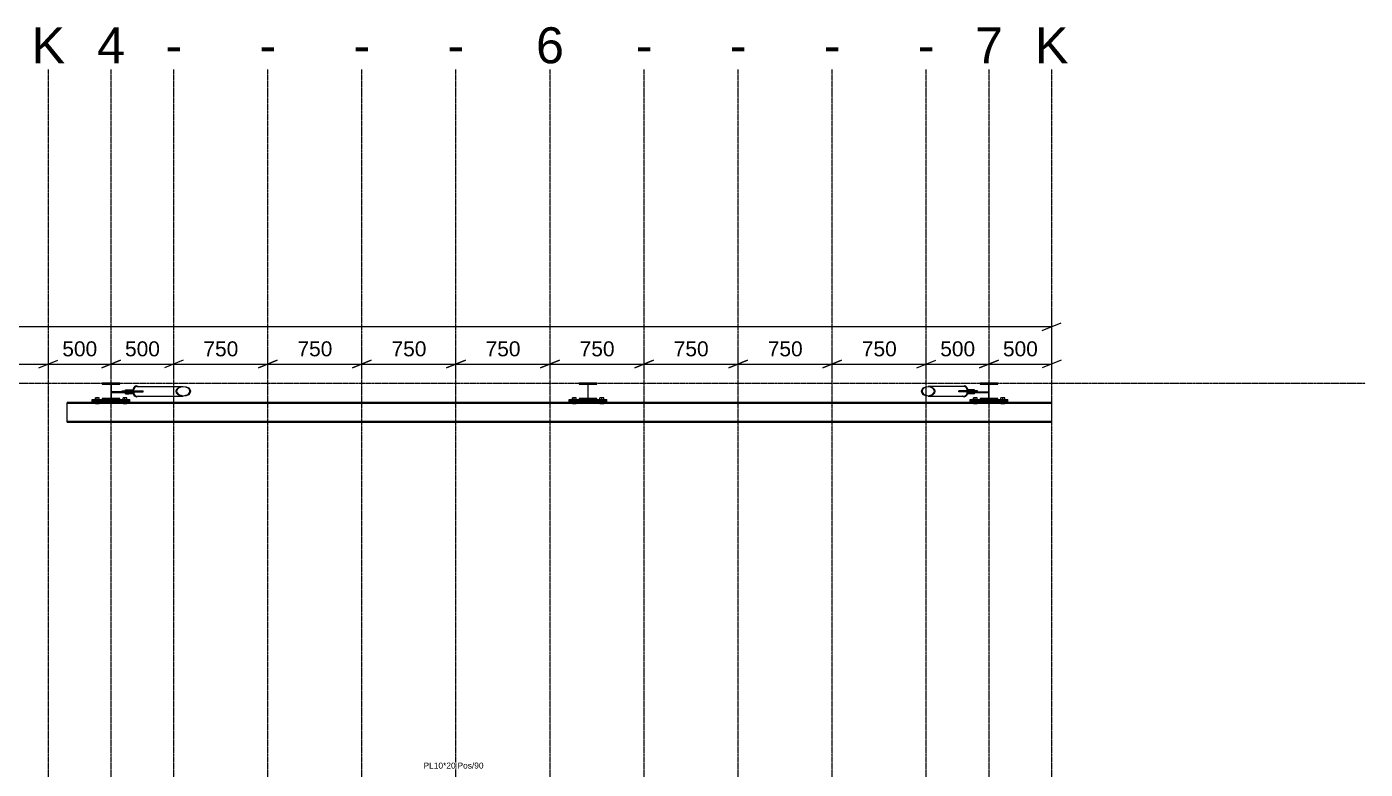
# Model space of a CAD drawing. Header units: millimetres. Extents: x -57554 to 16546, y 2142 to 98430.
# Drawn here: x -20768 to -10096, y 78712 to 84633 of the extents above; entities that cross this region are included whole.
import ezdxf

# ---------------------------------------------------------------- set-up
doc = ezdxf.new("R2010")
doc.units = ezdxf.units.MM
doc.linetypes.add('DXK_LINE_DOT3', pattern=[5.9187, 2.979, -0.9799, 0.9799, -0.9799])
doc.layers.add('S-Z2-A_TEXTUAL_ANNOTATION', color=7, linetype='Continuous')
doc.layers.add('S-Z23-A_DIMENSIONS', color=7, linetype='Continuous')
doc.styles.add('Arial', font='ARIAL.TTF', dxfattribs={"height": 0.2})

msp = doc.modelspace()

# ---------------------------------------------------------------- linework, layer by layer
at = {"color": 1, "linetype": 'DXK_LINE_DOT3'}
for p, q in [((-20596, 71792), (-20596, 84292)), ((-20096, 71792), (-20096, 84292)), ((-19596, 71792), (-19596, 84292)), ((-18846, 71792), (-18846, 84292)), ((-18096, 71792), (-18096, 84292)), ((-17346, 71792), (-17346, 84292)), ((-16596, 71792), (-16596, 84292)), ((-15846, 71792), (-15846, 84292)), ((-15096, 71792), (-15096, 84292)), ((-14346, 71792), (-14346, 84292)), ((-13596, 71792), (-13596, 84292)), ((-13096, 71792), (-13096, 84292)), ((-12596, 71792), (-12596, 84292)), ((-32096, 81792), (-10096, 81792))]:
    msp.add_line(p, q, dxfattribs=at)
at = {"color": 2, "linetype": 'Continuous'}
for p, q in [((-20166, 81792), (-20166, 81784)), ((-20026, 81792), (-20166, 81792)), ((-20166, 81784), (-20099, 81784)), ((-20099, 81784), (-20099, 81668)), ((-20094, 81668), (-20094, 81784)), ((-20094, 81784), (-20026, 81784)), ((-20026, 81784), (-20026, 81792)), ((-19914, 81756), (-19920, 81742)), ((-19918, 81742), (-19912, 81756)), ((-19910, 81753), (-19915, 81741)), ((-19905, 81766), (-19914, 81756)), ((-19912, 81756), (-19903, 81766)), ((-19902, 81761), (-19910, 81753)), ((-19894, 81769), (-19905, 81766)), ((-19903, 81766), (-19892, 81769)), ((-19892, 81764), (-19902, 81761)), ((-19894, 81769), (-19892, 81769)), ((-19892, 81769), (-19881, 81766)), ((-19892, 81764), (-19520, 81764)), ((-19881, 81766), (-19880, 81764)), ((-19574, 81741), (-19561, 81753)), ((-19558, 81751), (-19570, 81739)), ((-19561, 81753), (-19542, 81761)), ((-19541, 81758), (-19558, 81751)), ((-19542, 81761), (-19520, 81764)), ((-19520, 81761), (-19541, 81758)), ((-19520, 81764), (-19498, 81761)), ((-19500, 81758), (-19520, 81761)), ((-19482, 81751), (-19500, 81758)), ((-19498, 81761), (-19479, 81753)), ((-19471, 81739), (-19482, 81751)), ((-19479, 81753), (-19467, 81741)), ((-16363, 81792), (-16363, 81784)), ((-16223, 81792), (-16363, 81792)), ((-16363, 81784), (-16296, 81784)), ((-16296, 81784), (-16296, 81668)), ((-16291, 81668), (-16291, 81784)), ((-16291, 81784), (-16223, 81784)), ((-16223, 81784), (-16223, 81792)), ((-13630, 81741), (-13618, 81753)), ((-13615, 81751), (-13626, 81739)), ((-13618, 81753), (-13601, 81761)), ((-13599, 81758), (-13615, 81751)), ((-13601, 81761), (-13581, 81764)), ((-13581, 81761), (-13599, 81758)), ((-13296, 81764), (-13581, 81764)), ((-13581, 81764), (-13560, 81761)), ((-13562, 81758), (-13581, 81761)), ((-13546, 81751), (-13562, 81758)), ((-13560, 81761), (-13543, 81753)), ((-13536, 81739), (-13546, 81751)), ((-13543, 81753), (-13532, 81741)), ((-13309, 81764), (-13308, 81766)), ((-13308, 81766), (-13296, 81769)), ((-13296, 81769), (-13284, 81766)), ((-13296, 81769), (-13294, 81769)), ((-13285, 81761), (-13296, 81764)), ((-13282, 81766), (-13294, 81769)), ((-13276, 81753), (-13285, 81761)), ((-13284, 81766), (-13274, 81756)), ((-13272, 81756), (-13282, 81766)), ((-13271, 81741), (-13276, 81753)), ((-13274, 81756), (-13267, 81742)), ((-13265, 81742), (-13272, 81756)), ((-13166, 81792), (-13166, 81784)), ((-13026, 81792), (-13166, 81792)), ((-13166, 81784), (-13099, 81784)), ((-13099, 81784), (-13099, 81668)), ((-13094, 81668), (-13094, 81784)), ((-13094, 81784), (-13026, 81784)), ((-13026, 81784), (-13026, 81792)), ((-20246, 81650), (-20246, 81660)), ((-20246, 81660), (-20166, 81660)), ((-20246, 81650), (-19946, 81650)), ((-20246, 81640), (-20246, 81650)), ((-20246, 81650), (-19946, 81650)), ((-20099, 81668), (-20166, 81668)), ((-20166, 81668), (-20166, 81660)), ((-20166, 81660), (-20026, 81660)), ((-19933, 81722), (-20094, 81722)), ((-19921, 81714), (-20094, 81714)), ((-20026, 81668), (-20094, 81668)), ((-20026, 81660), (-20026, 81668)), ((-20026, 81660), (-19946, 81660)), ((-20007, 81722), (-20007, 81730)), ((-20007, 81730), (-19841, 81730)), ((-20005, 81722), (-20005, 81730)), ((-19946, 81650), (-19946, 81660)), ((-19946, 81640), (-19946, 81650)), ((-19933, 81714), (-19933, 81722)), ((-19933, 81722), (-19841, 81722)), ((-19920, 81742), (-19922, 81730)), ((-19922, 81722), (-19920, 81710)), ((-19920, 81730), (-19918, 81742)), ((-19918, 81710), (-19920, 81722)), ((-19920, 81710), (-19914, 81696)), ((-19912, 81696), (-19918, 81710)), ((-19916, 81730), (-19915, 81741)), ((-19916, 81722), (-19915, 81711)), ((-19915, 81711), (-19910, 81699)), ((-19914, 81696), (-19905, 81686)), ((-19903, 81686), (-19912, 81696)), ((-19910, 81699), (-19902, 81691)), ((-19905, 81686), (-19894, 81683)), ((-19892, 81683), (-19903, 81686)), ((-19902, 81691), (-19892, 81688)), ((-19894, 81683), (-19892, 81683)), ((-19892, 81688), (-19520, 81688)), ((-19881, 81686), (-19892, 81683)), ((-19880, 81688), (-19881, 81686)), ((-19848, 81722), (-19848, 81730)), ((-19841, 81722), (-19841, 81730)), ((-19578, 81726), (-19574, 81741)), ((-19574, 81711), (-19578, 81726)), ((-19570, 81739), (-19574, 81726)), ((-19574, 81726), (-19570, 81713)), ((-19561, 81699), (-19574, 81711)), ((-19570, 81713), (-19558, 81701)), ((-19542, 81691), (-19561, 81699)), ((-19558, 81701), (-19541, 81694)), ((-19520, 81688), (-19542, 81691)), ((-19541, 81694), (-19520, 81691)), ((-19520, 81691), (-19500, 81694)), ((-19498, 81691), (-19520, 81688)), ((-19500, 81694), (-19482, 81701)), ((-19479, 81699), (-19498, 81691)), ((-19482, 81701), (-19471, 81713)), ((-19467, 81711), (-19479, 81699)), ((-19467, 81726), (-19471, 81739)), ((-19471, 81713), (-19467, 81726)), ((-19467, 81741), (-19462, 81726)), ((-19462, 81726), (-19467, 81711)), ((-16443, 81650), (-16443, 81660)), ((-16443, 81660), (-16363, 81660)), ((-16443, 81650), (-16143, 81650)), ((-16443, 81640), (-16443, 81650)), ((-16443, 81650), (-16143, 81650)), ((-16296, 81668), (-16363, 81668)), ((-16363, 81668), (-16363, 81660)), ((-16363, 81660), (-16223, 81660)), ((-16223, 81668), (-16291, 81668)), ((-16223, 81660), (-16223, 81668)), ((-16223, 81660), (-16143, 81660)), ((-16143, 81650), (-16143, 81660)), ((-16143, 81640), (-16143, 81650)), ((-13634, 81726), (-13630, 81741)), ((-13630, 81711), (-13634, 81726)), ((-13626, 81739), (-13630, 81726)), ((-13630, 81726), (-13626, 81713)), ((-13618, 81699), (-13630, 81711)), ((-13626, 81713), (-13615, 81701)), ((-13601, 81691), (-13618, 81699)), ((-13615, 81701), (-13599, 81694)), ((-13581, 81688), (-13601, 81691)), ((-13599, 81694), (-13581, 81691)), ((-13581, 81691), (-13562, 81694)), ((-13560, 81691), (-13581, 81688)), ((-13581, 81688), (-13296, 81688)), ((-13562, 81694), (-13546, 81701)), ((-13543, 81699), (-13560, 81691)), ((-13546, 81701), (-13536, 81713)), ((-13532, 81711), (-13543, 81699)), ((-13532, 81726), (-13536, 81739)), ((-13536, 81713), (-13532, 81726)), ((-13532, 81741), (-13528, 81726)), ((-13528, 81726), (-13532, 81711)), ((-13338, 81722), (-13338, 81730)), ((-13187, 81730), (-13338, 81730)), ((-13253, 81722), (-13338, 81722)), ((-13331, 81722), (-13331, 81730)), ((-13308, 81686), (-13309, 81688)), ((-13296, 81683), (-13308, 81686)), ((-13296, 81688), (-13285, 81691)), ((-13284, 81686), (-13296, 81683)), ((-13296, 81683), (-13294, 81683)), ((-13294, 81683), (-13282, 81686)), ((-13285, 81691), (-13276, 81699)), ((-13274, 81696), (-13284, 81686)), ((-13282, 81686), (-13272, 81696)), ((-13276, 81699), (-13271, 81711)), ((-13267, 81710), (-13274, 81696)), ((-13272, 81696), (-13265, 81710)), ((-13269, 81730), (-13271, 81741)), ((-13271, 81711), (-13269, 81722)), ((-13267, 81742), (-13265, 81730)), ((-13265, 81722), (-13267, 81710)), ((-13263, 81730), (-13265, 81742)), ((-13265, 81710), (-13263, 81722)), ((-13099, 81714), (-13264, 81714)), ((-13253, 81714), (-13253, 81722)), ((-13253, 81722), (-13099, 81722)), ((-13246, 81650), (-13246, 81660)), ((-13246, 81660), (-13166, 81660)), ((-13246, 81650), (-12946, 81650)), ((-13246, 81640), (-13246, 81650)), ((-13246, 81650), (-12946, 81650)), ((-13187, 81722), (-13187, 81730)), ((-13099, 81668), (-13166, 81668)), ((-13166, 81668), (-13166, 81660)), ((-13166, 81660), (-13026, 81660)), ((-13026, 81668), (-13094, 81668)), ((-13026, 81660), (-13026, 81668)), ((-13026, 81660), (-12946, 81660)), ((-12946, 81650), (-12946, 81660)), ((-12946, 81640), (-12946, 81650)), ((-20447, 81640), (-20447, 81632)), ((-20447, 81640), (-20246, 81640)), ((-20447, 81487), (-20447, 81632)), ((-20447, 81632), (-12596, 81632)), ((-20246, 81640), (-19946, 81640)), ((-19946, 81640), (-16443, 81640)), ((-16443, 81640), (-16143, 81640)), ((-16143, 81640), (-13246, 81640)), ((-13246, 81640), (-12946, 81640)), ((-12946, 81640), (-12596, 81640)), ((-12596, 81632), (-12596, 81640)), ((-12596, 81487), (-12596, 81632)), ((-20447, 81480), (-20447, 81487)), ((-20447, 81487), (-12596, 81487)), ((-20447, 81480), (-12596, 81480)), ((-12596, 81480), (-12596, 81487))]:
    msp.add_line(p, q, dxfattribs=at)
at = {"color": 6, "linetype": 'Continuous'}
for p, q in [((-20221, 81660), (-20221, 81673)), ((-20191, 81673), (-20221, 81673)), ((-20206, 81660), (-20206, 81673)), ((-20191, 81660), (-20191, 81673)), ((-20001, 81660), (-20001, 81673)), ((-19971, 81673), (-20001, 81673)), ((-19986, 81660), (-19986, 81673)), ((-19980, 81730), (-19980, 81738)), ((-19980, 81738), (-19955, 81738)), ((-19980, 81730), (-19980, 81738)), ((-19980, 81738), (-19955, 81738)), ((-19980, 81706), (-19980, 81714)), ((-19980, 81706), (-19980, 81714)), ((-19980, 81706), (-19955, 81706)), ((-19980, 81706), (-19955, 81706)), ((-19976, 81730), (-19976, 81738)), ((-19976, 81706), (-19976, 81714)), ((-19972, 81730), (-19972, 81738)), ((-19972, 81706), (-19972, 81714)), ((-19971, 81660), (-19971, 81673)), ((-19964, 81730), (-19964, 81738)), ((-19964, 81706), (-19964, 81714)), ((-19960, 81730), (-19960, 81738)), ((-19960, 81706), (-19960, 81714)), ((-19955, 81730), (-19955, 81738)), ((-19955, 81730), (-19955, 81738)), ((-19955, 81706), (-19955, 81714)), ((-19955, 81706), (-19955, 81714)), ((-19954, 81730), (-19954, 81738)), ((-19954, 81738), (-19925, 81738)), ((-19954, 81730), (-19954, 81738)), ((-19954, 81738), (-19925, 81738)), ((-19954, 81706), (-19954, 81714)), ((-19954, 81706), (-19954, 81714)), ((-19925, 81706), (-19954, 81706)), ((-19925, 81706), (-19954, 81706)), ((-19950, 81730), (-19950, 81738)), ((-19950, 81706), (-19950, 81714)), ((-19946, 81730), (-19946, 81738)), ((-19946, 81730), (-19946, 81738)), ((-19946, 81706), (-19946, 81714)), ((-19946, 81706), (-19946, 81714)), ((-19933, 81730), (-19933, 81738)), ((-19933, 81730), (-19933, 81738)), ((-19933, 81706), (-19933, 81714)), ((-19933, 81706), (-19933, 81714)), ((-19929, 81730), (-19929, 81738)), ((-19929, 81706), (-19929, 81714)), ((-19925, 81730), (-19925, 81738)), ((-19925, 81730), (-19925, 81738)), ((-19925, 81706), (-19925, 81714)), ((-19925, 81706), (-19925, 81714)), ((-19924, 81730), (-19924, 81738)), ((-19924, 81738), (-19921, 81738)), ((-19924, 81730), (-19924, 81738)), ((-19924, 81738), (-19921, 81738)), ((-19924, 81706), (-19924, 81714)), ((-19924, 81706), (-19924, 81714)), ((-19919, 81706), (-19924, 81706)), ((-19920, 81706), (-19924, 81706)), ((-19920, 81706), (-19920, 81708)), ((-19919, 81706), (-19920, 81706)), ((-16418, 81660), (-16418, 81673)), ((-16388, 81673), (-16418, 81673)), ((-16403, 81660), (-16403, 81673)), ((-16388, 81660), (-16388, 81673)), ((-16198, 81660), (-16198, 81673)), ((-16168, 81673), (-16198, 81673)), ((-16183, 81660), (-16183, 81673)), ((-16168, 81660), (-16168, 81673)), ((-13265, 81706), (-13265, 81713)), ((-13265, 81706), (-13265, 81713)), ((-13264, 81706), (-13265, 81706)), ((-13239, 81706), (-13265, 81706)), ((-13264, 81738), (-13264, 81738)), ((-13264, 81733), (-13264, 81738)), ((-13239, 81738), (-13264, 81738)), ((-13239, 81738), (-13264, 81738)), ((-13264, 81706), (-13264, 81714)), ((-13239, 81706), (-13264, 81706)), ((-13262, 81730), (-13262, 81738)), ((-13262, 81706), (-13262, 81714)), ((-13255, 81730), (-13255, 81738)), ((-13255, 81706), (-13255, 81714)), ((-13249, 81730), (-13249, 81738)), ((-13249, 81706), (-13249, 81714)), ((-13242, 81730), (-13242, 81738)), ((-13242, 81706), (-13242, 81714)), ((-13240, 81730), (-13240, 81738)), ((-13240, 81706), (-13240, 81714)), ((-13239, 81730), (-13239, 81738)), ((-13239, 81730), (-13239, 81738)), ((-13239, 81706), (-13239, 81714)), ((-13239, 81706), (-13239, 81714)), ((-13236, 81730), (-13236, 81738)), ((-13211, 81738), (-13236, 81738)), ((-13236, 81730), (-13236, 81738)), ((-13211, 81738), (-13236, 81738)), ((-13236, 81706), (-13236, 81714)), ((-13236, 81706), (-13236, 81714)), ((-13211, 81706), (-13236, 81706)), ((-13211, 81706), (-13236, 81706)), ((-13233, 81730), (-13233, 81738)), ((-13233, 81706), (-13233, 81714)), ((-13227, 81730), (-13227, 81738)), ((-13227, 81706), (-13227, 81714)), ((-13221, 81730), (-13221, 81738)), ((-13221, 81706), (-13221, 81714)), ((-13221, 81660), (-13221, 81673)), ((-13191, 81673), (-13221, 81673)), ((-13215, 81730), (-13215, 81738)), ((-13215, 81706), (-13215, 81714)), ((-13211, 81730), (-13211, 81738)), ((-13211, 81730), (-13211, 81738)), ((-13211, 81706), (-13211, 81714)), ((-13211, 81706), (-13211, 81714)), ((-13206, 81660), (-13206, 81673)), ((-13191, 81660), (-13191, 81673)), ((-13001, 81660), (-13001, 81673)), ((-12971, 81673), (-13001, 81673)), ((-12986, 81660), (-12986, 81673)), ((-12971, 81660), (-12971, 81673)), ((-20221, 81626), (-20221, 81640)), ((-20191, 81626), (-20221, 81626)), ((-20206, 81626), (-20206, 81640)), ((-20191, 81626), (-20191, 81640)), ((-20001, 81626), (-20001, 81640)), ((-19971, 81626), (-20001, 81626)), ((-19986, 81626), (-19986, 81640)), ((-19971, 81626), (-19971, 81640)), ((-16418, 81626), (-16418, 81640)), ((-16388, 81626), (-16418, 81626)), ((-16403, 81626), (-16403, 81640)), ((-16388, 81626), (-16388, 81640)), ((-16198, 81626), (-16198, 81640)), ((-16168, 81626), (-16198, 81626)), ((-16183, 81626), (-16183, 81640)), ((-16168, 81626), (-16168, 81640)), ((-13221, 81626), (-13221, 81640)), ((-13191, 81626), (-13221, 81626)), ((-13206, 81626), (-13206, 81640)), ((-13191, 81626), (-13191, 81640)), ((-13001, 81626), (-13001, 81640)), ((-12971, 81626), (-13001, 81626)), ((-12986, 81626), (-12986, 81640)), ((-12971, 81626), (-12971, 81640))]:
    msp.add_line(p, q, dxfattribs=at)
at = {"layer": 'S-Z23-A_DIMENSIONS'}
for p, q in [((-12596, 81842), (-12596, 82368)), ((-29596, 82242), (-12596, 82242)), ((-12671, 82212), (-12521, 82273)), ((-20596, 81842), (-20596, 82068)), ((-20596, 81842), (-20596, 82068)), ((-20096, 81842), (-20096, 82068)), ((-20096, 81842), (-20096, 82068)), ((-19596, 81842), (-19596, 82068)), ((-19596, 81842), (-19596, 82068)), ((-18846, 81842), (-18846, 82068)), ((-18846, 81842), (-18846, 82068)), ((-18096, 81842), (-18096, 82068)), ((-18096, 81842), (-18096, 82068)), ((-17346, 81842), (-17346, 82068)), ((-17346, 81842), (-17346, 82068)), ((-16596, 81842), (-16596, 82068)), ((-16596, 81842), (-16596, 82068)), ((-15846, 81842), (-15846, 82068)), ((-15846, 81842), (-15846, 82068)), ((-15096, 81842), (-15096, 82068)), ((-15096, 81842), (-15096, 82068)), ((-14346, 81842), (-14346, 82068)), ((-14346, 81842), (-14346, 82068)), ((-13596, 81842), (-13596, 82068)), ((-13596, 81842), (-13596, 82068)), ((-13096, 81842), (-13096, 82068)), ((-13096, 81842), (-13096, 82068)), ((-12596, 81842), (-12596, 82068)), ((-20671, 81912), (-20521, 81973)), ((-20021, 81973), (-20171, 81912)), ((-19521, 81973), (-19671, 81912)), ((-19521, 81973), (-19671, 81912)), ((-18921, 81912), (-18771, 81973)), ((-18771, 81973), (-18921, 81912)), ((-18021, 81973), (-18171, 81912)), ((-18171, 81912), (-18021, 81973)), ((-17421, 81912), (-17271, 81973)), ((-17271, 81973), (-17421, 81912)), ((-16521, 81973), (-16671, 81912)), ((-16671, 81912), (-16521, 81973)), ((-15771, 81973), (-15921, 81912)), ((-15921, 81912), (-15771, 81973)), ((-15021, 81973), (-15171, 81912)), ((-15171, 81912), (-15021, 81973)), ((-14271, 81973), (-14421, 81912)), ((-14421, 81912), (-14271, 81973)), ((-13671, 81912), (-13521, 81973)), ((-13021, 81973), (-13171, 81912)), ((-12521, 81973), (-12671, 81912)), ((-21596, 81942), (-20596, 81942)), ((-20596, 81942), (-20096, 81942)), ((-20096, 81942), (-19596, 81942)), ((-19596, 81942), (-18846, 81942)), ((-18846, 81942), (-18096, 81942)), ((-18096, 81942), (-17346, 81942)), ((-17346, 81942), (-16596, 81942)), ((-16596, 81942), (-15846, 81942)), ((-15846, 81942), (-15096, 81942)), ((-15096, 81942), (-14346, 81942)), ((-14346, 81942), (-13596, 81942)), ((-13596, 81942), (-13096, 81942)), ((-13096, 81942), (-12596, 81942))]:
    msp.add_line(p, q, dxfattribs=at)

# ---------------------------------------------------------------- texts
at = {"color": 5, "linetype": 'Continuous', "style": 'Arial'}
for s, p in [('K', (-20730, 84342)), ('4', (-20208, 84342)), ('6', (-16708, 84342)), ('7', (-13208, 84342)), ('K', (-12730, 84342)), ('-', (-19663, 84342)), ('-', (-18913, 84342)), ('-', (-18163, 84342)), ('-', (-17413, 84342)), ('-', (-15913, 84342)), ('-', (-15163, 84342)), ('-', (-14413, 84342)), ('-', (-13663, 84342))]:
    msp.add_text(s, height=287, dxfattribs=at).set_placement(p)

# ---------------------------------------------------------------- next in the draw order: wipeouts: each hides what was drawn before it
for points, layer in [([(-17349, 78717), (-17349, 78767), (-17605, 78767), (-17605, 78717)], 'S-Z2-A_TEXTUAL_ANNOTATION'), ([(-20182, 81980), (-20182, 82155), (-20510, 82155), (-20510, 81980)], 'S-Z23-A_DIMENSIONS'), ([(-19057, 81980), (-19057, 82155), (-19385, 82155), (-19385, 81980)], 'S-Z23-A_DIMENSIONS'), ([(-18307, 81980), (-18307, 82155), (-18635, 82155), (-18635, 81980)], 'S-Z23-A_DIMENSIONS'), ([(-17557, 81980), (-17557, 82155), (-17885, 82155), (-17885, 81980)], 'S-Z23-A_DIMENSIONS'), ([(-16807, 81980), (-16807, 82155), (-17135, 82155), (-17135, 81980)], 'S-Z23-A_DIMENSIONS'), ([(-16057, 81980), (-16057, 82155), (-16385, 82155), (-16385, 81980)], 'S-Z23-A_DIMENSIONS'), ([(-15307, 81980), (-15307, 82155), (-15635, 82155), (-15635, 81980)], 'S-Z23-A_DIMENSIONS'), ([(-14557, 81980), (-14557, 82155), (-14885, 82155), (-14885, 81980)], 'S-Z23-A_DIMENSIONS'), ([(-13807, 81980), (-13807, 82155), (-14135, 82155), (-14135, 81980)], 'S-Z23-A_DIMENSIONS'), ([(-13182, 81980), (-13182, 82155), (-13510, 82155), (-13510, 81980)], 'S-Z23-A_DIMENSIONS')]:
    msp.add_wipeout(points).dxf.layer = layer

# ---------------------------------------------------------------- next in the draw order: linework, layer by layer
at = {"layer": 'S-Z23-A_DIMENSIONS'}
for p, q in [((-20671, 81912), (-20521, 81973)), ((-20171, 81912), (-20021, 81973)), ((-13671, 81912), (-13521, 81973)), ((-13171, 81912), (-13021, 81973))]:
    msp.add_line(p, q, dxfattribs=at)

# ---------------------------------------------------------------- next in the draw order: texts
at = {"layer": 'S-Z23-A_DIMENSIONS', "style": 'Arial'}
for s, p in [('500', (-20485, 82005)), ('750', (-19360, 82005)), ('750', (-18610, 82005)), ('750', (-17860, 82005)), ('750', (-17110, 82005)), ('750', (-16360, 82005)), ('750', (-15610, 82005)), ('750', (-14860, 82005)), ('750', (-14110, 82005)), ('500', (-13485, 82005))]:
    msp.add_text(s, height=119.4, dxfattribs=at).set_placement(p)

# ---------------------------------------------------------------- next in the draw order: wipeouts: each hides what was drawn before it
msp.add_wipeout([(-17127, 78717), (-17127, 78767), (-17334, 78767), (-17334, 78717)]).dxf.layer = 'S-Z2-A_TEXTUAL_ANNOTATION'

# ---------------------------------------------------------------- next in the draw order: texts
at = {"layer": 'S-Z2-A_TEXTUAL_ANNOTATION', "style": 'Arial'}
for s, p in [('PL10*20', (-17605, 78717)), ('Pos/90', (-17334, 78717))]:
    msp.add_text(s, height=47.8, dxfattribs=at).set_placement(p)

# ---------------------------------------------------------------- next in the draw order: wipeouts: each hides what was drawn before it
for points in [[(-19682, 81980), (-19682, 82155), (-20010, 82155), (-20010, 81980)], [(-12682, 81980), (-12682, 82155), (-13010, 82155), (-13010, 81980)]]:
    msp.add_wipeout(points).dxf.layer = 'S-Z23-A_DIMENSIONS'

# ---------------------------------------------------------------- next in the draw order: texts
at = {"layer": 'S-Z23-A_DIMENSIONS', "style": 'Arial'}
for p in [(-19985, 82005), (-12985, 82005)]:
    msp.add_text('500', height=119.4, dxfattribs=at).set_placement(p)

doc.saveas('drawing.dxf')
